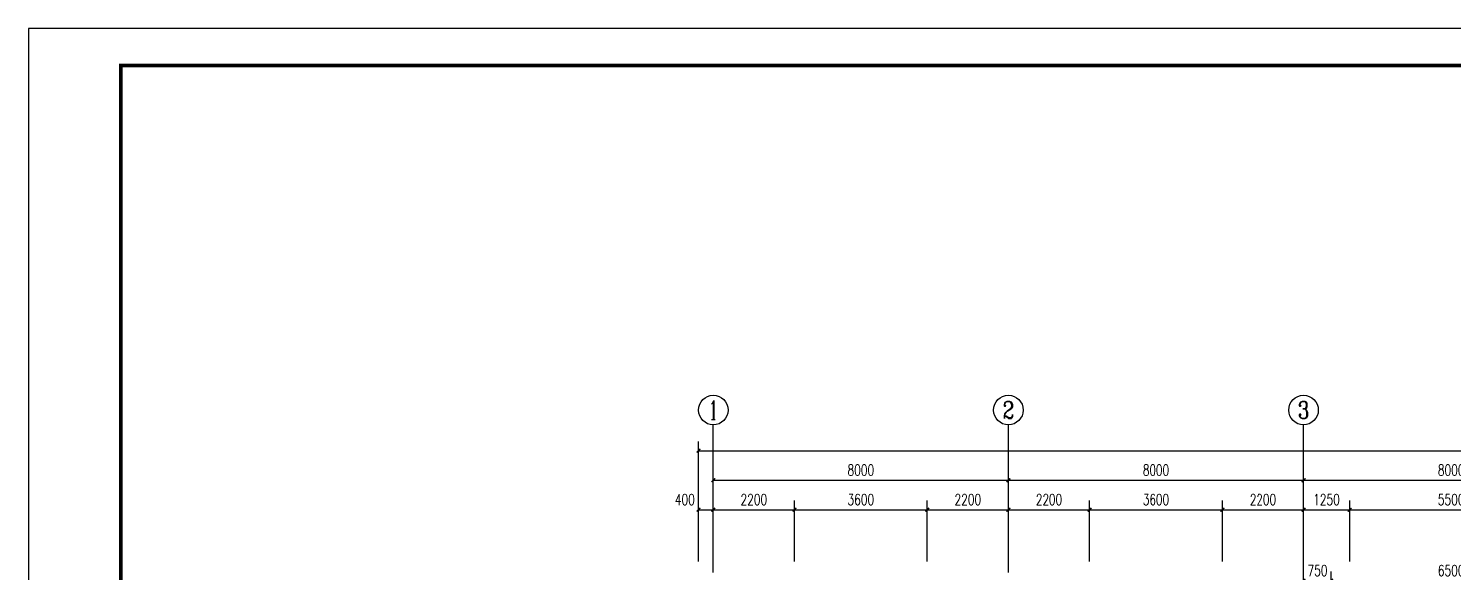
# Model space of a CAD drawing. Extents: x 4579863 to 4663963, y -547270 to -273670.
# Drawn here: x 4579863 to 4618488, y -371704 to -356967 of the extents above; entities that cross this region are included whole.
import ezdxf
from ezdxf.enums import TextEntityAlignment as Align

# ---------------------------------------------------------------- set-up
doc = ezdxf.new("R2010")
doc.units = 0
doc.header["$LTSCALE"] = 1000
doc.header["$MEASUREMENT"] = 0
doc.layers.get('0').update_dxf_attribs({"linetype": 'CONTINUOUS'})
doc.layers.get('Defpoints').update_dxf_attribs({"linetype": 'CONTINUOUS'})
for name, color, linetype in [('AXIS', 3, 'CONTINUOUS'), ('AXIS_TEXT', 7, 'CONTINUOUS'), ('PUB_DIM', 3, 'CONTINUOUS'), ('PUB_TITLE', 4, 'CONTINUOUS')]:
    doc.layers.add(name, color=color, linetype=linetype)
doc.styles.add('_TCH_AXIS', font='COMPLEX', dxfattribs={"bigfont": 'GBCBIG'})
doc.styles.add('_TCH_DIM_T3', font='SIMPLEX', dxfattribs={"width": 0.705882, "bigfont": 'GBCBIG'})
doc.styles.add('COMPLEX', font='COMPLEX')
doc.dimstyles.new('_TCH_ARCH&&100', dxfattribs={"dimtxt": 297.5, "dimasz": 100, "dimexe": 250, "dimexo": 300, "dimgap": 126.25, "dimtad": 1, "dimdec": 0, "dimzin": 0, "dimdsep": 46, "dimtxsty": '_TCH_DIM_T3', "dimblk": 'ARCHTICK', "dimcen": 0.09, "dimclrt": 7, "dimazin": 2, "dimtfac": 1, "dimtdec": 0, "dimtix": 1, "dimtmove": 2, "dimatfit": 3, "dimfxl": 0, "dimtolj": 1, "dimtzin": 0, "dimarcsym": 0})

# ---------------------------------------------------------------- blocks, each defined once
blk = doc.blocks.new('_ArchTick')
at = {"color": 0, "linetype": 'ByBlock', "const_width": 0.4}
blk.add_lwpolyline([(-0.5, -0.5), (0.5, 0.5)], dxfattribs=at)
blk = doc.blocks.new('*D29')
at = {"layer": 'Defpoints', "color": 0}
for p in [(4615174, -371926), (4614424, -372904), (4615174, -372904)]:
    blk.add_point(p, dxfattribs=at)
at = {"layer": 'PUB_DIM', "color": 0, "lineweight": -2}
for p, q in [((4614424, -371926), (4614324, -371926)), ((4614424, -372604), (4614424, -371676)), ((4614424, -371926), (4615174, -371926)), ((4615174, -372604), (4615174, -371676)), ((4615174, -371926), (4615274, -371926))]:
    blk.add_line(p, q, dxfattribs=at)
at = {"layer": 'PUB_DIM', "color": 0, "lineweight": -2, "xscale": 100, "yscale": 100, "zscale": 100}
blk.add_blockref('_ArchTick', (4614424, -371926), dxfattribs=at)
at = {"layer": 'PUB_DIM', "color": 0, "lineweight": -2, "xscale": 100, "yscale": 100, "zscale": 100, "rotation": 180}
blk.add_blockref('_ArchTick', (4615174, -371926), dxfattribs=at)
at = {"layer": 'PUB_DIM', "color": 7, "insert": (4614799, -371651), "char_height": 297.5, "attachment_point": 5, "style": '_TCH_DIM_T3'}
blk.add_mtext('\\A1;750', dxfattribs=at)
blk = doc.blocks.new('*D30')
at = {"layer": 'Defpoints', "color": 0}
for p in [(4621674, -371926), (4615174, -372904), (4621674, -372904)]:
    blk.add_point(p, dxfattribs=at)
at = {"layer": 'PUB_DIM', "color": 0, "lineweight": -2}
for p, q in [((4615174, -372604), (4615174, -371676)), ((4615174, -371926), (4621674, -371926)), ((4621674, -372604), (4621674, -371676))]:
    blk.add_line(p, q, dxfattribs=at)
at = {"layer": 'PUB_DIM', "color": 0, "lineweight": -2, "xscale": 100, "yscale": 100, "zscale": 100, "rotation": 180}
blk.add_blockref('_ArchTick', (4615174, -371926), dxfattribs=at)
at = {"layer": 'PUB_DIM', "color": 0, "lineweight": -2, "xscale": 100, "yscale": 100, "zscale": 100}
blk.add_blockref('_ArchTick', (4621674, -371926), dxfattribs=at)
at = {"layer": 'PUB_DIM', "color": 7, "insert": (4618424, -371651), "char_height": 297.5, "attachment_point": 5, "style": '_TCH_DIM_T3'}
blk.add_mtext('\\A1;6500', dxfattribs=at)
blk = doc.blocks.new('*D75')
at = {"layer": 'Defpoints', "color": 0}
for p in [(4598424, -370004), (4598024, -371704), (4598424, -371704)]:
    blk.add_point(p, dxfattribs=at)
at = {"layer": 'PUB_DIM', "color": 0, "lineweight": -2}
for p, q in [((4598024, -371404), (4598024, -369754)), ((4598024, -370004), (4598424, -370004)), ((4598424, -371404), (4598424, -369754))]:
    blk.add_line(p, q, dxfattribs=at)
at = {"layer": 'PUB_DIM', "color": 0, "lineweight": -2, "xscale": 100, "yscale": 100, "zscale": 100, "rotation": 180}
blk.add_blockref('_ArchTick', (4598024, -370004), dxfattribs=at)
at = {"layer": 'PUB_DIM', "color": 0, "lineweight": -2, "xscale": 100, "yscale": 100, "zscale": 100}
blk.add_blockref('_ArchTick', (4598424, -370004), dxfattribs=at)
at = {"layer": 'PUB_DIM', "color": 7, "insert": (4597654, -369729), "char_height": 297.5, "attachment_point": 5, "style": '_TCH_DIM_T3'}
blk.add_mtext('\\A1;400', dxfattribs=at)
blk = doc.blocks.new('*D76')
at = {"layer": 'Defpoints', "color": 0}
for p in [(4600624, -370004), (4598424, -371704), (4600624, -371704)]:
    blk.add_point(p, dxfattribs=at)
at = {"layer": 'PUB_DIM', "color": 0, "lineweight": -2}
for p, q in [((4598424, -371404), (4598424, -369754)), ((4598424, -370004), (4600624, -370004)), ((4600624, -371404), (4600624, -369754))]:
    blk.add_line(p, q, dxfattribs=at)
at = {"layer": 'PUB_DIM', "color": 0, "lineweight": -2, "xscale": 100, "yscale": 100, "zscale": 100, "rotation": 180}
blk.add_blockref('_ArchTick', (4598424, -370004), dxfattribs=at)
at = {"layer": 'PUB_DIM', "color": 0, "lineweight": -2, "xscale": 100, "yscale": 100, "zscale": 100}
blk.add_blockref('_ArchTick', (4600624, -370004), dxfattribs=at)
at = {"layer": 'PUB_DIM', "color": 7, "insert": (4599524, -369729), "char_height": 297.5, "attachment_point": 5, "style": '_TCH_DIM_T3'}
blk.add_mtext('\\A1;2200', dxfattribs=at)
blk = doc.blocks.new('*D77')
at = {"layer": 'Defpoints', "color": 0}
for p in [(4604224, -370004), (4600624, -371704), (4604224, -371704)]:
    blk.add_point(p, dxfattribs=at)
at = {"layer": 'PUB_DIM', "color": 0, "lineweight": -2}
for p, q in [((4600624, -371404), (4600624, -369754)), ((4600624, -370004), (4604224, -370004)), ((4604224, -371404), (4604224, -369754))]:
    blk.add_line(p, q, dxfattribs=at)
at = {"layer": 'PUB_DIM', "color": 0, "lineweight": -2, "xscale": 100, "yscale": 100, "zscale": 100, "rotation": 180}
blk.add_blockref('_ArchTick', (4600624, -370004), dxfattribs=at)
at = {"layer": 'PUB_DIM', "color": 0, "lineweight": -2, "xscale": 100, "yscale": 100, "zscale": 100}
blk.add_blockref('_ArchTick', (4604224, -370004), dxfattribs=at)
at = {"layer": 'PUB_DIM', "color": 7, "insert": (4602424, -369729), "char_height": 297.5, "attachment_point": 5, "style": '_TCH_DIM_T3'}
blk.add_mtext('\\A1;3600', dxfattribs=at)
blk = doc.blocks.new('*D78')
at = {"layer": 'Defpoints', "color": 0}
for p in [(4606424, -370004), (4604224, -371704), (4606424, -371704)]:
    blk.add_point(p, dxfattribs=at)
at = {"layer": 'PUB_DIM', "color": 0, "lineweight": -2}
for p, q in [((4604224, -371404), (4604224, -369754)), ((4604224, -370004), (4606424, -370004)), ((4606424, -371404), (4606424, -369754))]:
    blk.add_line(p, q, dxfattribs=at)
at = {"layer": 'PUB_DIM', "color": 0, "lineweight": -2, "xscale": 100, "yscale": 100, "zscale": 100, "rotation": 180}
blk.add_blockref('_ArchTick', (4604224, -370004), dxfattribs=at)
at = {"layer": 'PUB_DIM', "color": 0, "lineweight": -2, "xscale": 100, "yscale": 100, "zscale": 100}
blk.add_blockref('_ArchTick', (4606424, -370004), dxfattribs=at)
at = {"layer": 'PUB_DIM', "color": 7, "insert": (4605324, -369729), "char_height": 297.5, "attachment_point": 5, "style": '_TCH_DIM_T3'}
blk.add_mtext('\\A1;2200', dxfattribs=at)
blk = doc.blocks.new('*D79')
at = {"layer": 'Defpoints', "color": 0}
for p in [(4608624, -370004), (4606424, -371704), (4608624, -371704)]:
    blk.add_point(p, dxfattribs=at)
at = {"layer": 'PUB_DIM', "color": 0, "lineweight": -2}
for p, q in [((4606424, -371404), (4606424, -369754)), ((4606424, -370004), (4608624, -370004)), ((4608624, -371404), (4608624, -369754))]:
    blk.add_line(p, q, dxfattribs=at)
at = {"layer": 'PUB_DIM', "color": 0, "lineweight": -2, "xscale": 100, "yscale": 100, "zscale": 100, "rotation": 180}
blk.add_blockref('_ArchTick', (4606424, -370004), dxfattribs=at)
at = {"layer": 'PUB_DIM', "color": 0, "lineweight": -2, "xscale": 100, "yscale": 100, "zscale": 100}
blk.add_blockref('_ArchTick', (4608624, -370004), dxfattribs=at)
at = {"layer": 'PUB_DIM', "color": 7, "insert": (4607524, -369729), "char_height": 297.5, "attachment_point": 5, "style": '_TCH_DIM_T3'}
blk.add_mtext('\\A1;2200', dxfattribs=at)
blk = doc.blocks.new('*D80')
at = {"layer": 'Defpoints', "color": 0}
for p in [(4612224, -370004), (4608624, -371704), (4612224, -371704)]:
    blk.add_point(p, dxfattribs=at)
at = {"layer": 'PUB_DIM', "color": 0, "lineweight": -2}
for p, q in [((4608624, -371404), (4608624, -369754)), ((4608624, -370004), (4612224, -370004)), ((4612224, -371404), (4612224, -369754))]:
    blk.add_line(p, q, dxfattribs=at)
at = {"layer": 'PUB_DIM', "color": 0, "lineweight": -2, "xscale": 100, "yscale": 100, "zscale": 100, "rotation": 180}
blk.add_blockref('_ArchTick', (4608624, -370004), dxfattribs=at)
at = {"layer": 'PUB_DIM', "color": 0, "lineweight": -2, "xscale": 100, "yscale": 100, "zscale": 100}
blk.add_blockref('_ArchTick', (4612224, -370004), dxfattribs=at)
at = {"layer": 'PUB_DIM', "color": 7, "insert": (4610424, -369729), "char_height": 297.5, "attachment_point": 5, "style": '_TCH_DIM_T3'}
blk.add_mtext('\\A1;3600', dxfattribs=at)
blk = doc.blocks.new('*D81')
at = {"layer": 'Defpoints', "color": 0}
for p in [(4614424, -370004), (4612224, -371704), (4614424, -371704)]:
    blk.add_point(p, dxfattribs=at)
at = {"layer": 'PUB_DIM', "color": 0, "lineweight": -2}
for p, q in [((4612224, -371404), (4612224, -369754)), ((4612224, -370004), (4614424, -370004)), ((4614424, -371404), (4614424, -369754))]:
    blk.add_line(p, q, dxfattribs=at)
at = {"layer": 'PUB_DIM', "color": 0, "lineweight": -2, "xscale": 100, "yscale": 100, "zscale": 100, "rotation": 180}
blk.add_blockref('_ArchTick', (4612224, -370004), dxfattribs=at)
at = {"layer": 'PUB_DIM', "color": 0, "lineweight": -2, "xscale": 100, "yscale": 100, "zscale": 100}
blk.add_blockref('_ArchTick', (4614424, -370004), dxfattribs=at)
at = {"layer": 'PUB_DIM', "color": 7, "insert": (4613324, -369729), "char_height": 297.5, "attachment_point": 5, "style": '_TCH_DIM_T3'}
blk.add_mtext('\\A1;2200', dxfattribs=at)
blk = doc.blocks.new('*D82')
at = {"layer": 'Defpoints', "color": 0}
for p in [(4615674, -370004), (4614424, -371704), (4615674, -371704)]:
    blk.add_point(p, dxfattribs=at)
at = {"layer": 'PUB_DIM', "color": 0, "lineweight": -2}
for p, q in [((4614424, -371404), (4614424, -369754)), ((4614424, -370004), (4615674, -370004)), ((4615674, -371404), (4615674, -369754))]:
    blk.add_line(p, q, dxfattribs=at)
at = {"layer": 'PUB_DIM', "color": 0, "lineweight": -2, "xscale": 100, "yscale": 100, "zscale": 100, "rotation": 180}
blk.add_blockref('_ArchTick', (4614424, -370004), dxfattribs=at)
at = {"layer": 'PUB_DIM', "color": 0, "lineweight": -2, "xscale": 100, "yscale": 100, "zscale": 100}
blk.add_blockref('_ArchTick', (4615674, -370004), dxfattribs=at)
at = {"layer": 'PUB_DIM', "color": 7, "insert": (4615049, -369729), "char_height": 297.5, "attachment_point": 5, "style": '_TCH_DIM_T3'}
blk.add_mtext('\\A1;1250', dxfattribs=at)
blk = doc.blocks.new('*D83')
at = {"layer": 'Defpoints', "color": 0}
for p in [(4621174, -370004), (4615674, -371704), (4621174, -371704)]:
    blk.add_point(p, dxfattribs=at)
at = {"layer": 'PUB_DIM', "color": 0, "lineweight": -2}
for p, q in [((4615674, -371404), (4615674, -369754)), ((4615674, -370004), (4621174, -370004)), ((4621174, -371404), (4621174, -369754))]:
    blk.add_line(p, q, dxfattribs=at)
at = {"layer": 'PUB_DIM', "color": 0, "lineweight": -2, "xscale": 100, "yscale": 100, "zscale": 100, "rotation": 180}
blk.add_blockref('_ArchTick', (4615674, -370004), dxfattribs=at)
at = {"layer": 'PUB_DIM', "color": 0, "lineweight": -2, "xscale": 100, "yscale": 100, "zscale": 100}
blk.add_blockref('_ArchTick', (4621174, -370004), dxfattribs=at)
at = {"layer": 'PUB_DIM', "color": 7, "insert": (4618424, -369729), "char_height": 297.5, "attachment_point": 5, "style": '_TCH_DIM_T3'}
blk.add_mtext('\\A1;5500', dxfattribs=at)
blk = doc.blocks.new('*D103')
at = {"layer": 'AXIS', "color": 0, "lineweight": -2}
for p, q in [((4598424, -371404), (4598424, -368954)), ((4598424, -369204), (4606424, -369204)), ((4606424, -371404), (4606424, -368954))]:
    blk.add_line(p, q, dxfattribs=at)
at = {"layer": 'Defpoints', "color": 0}
for p in [(4606424, -369204), (4598424, -371704), (4606424, -371704)]:
    blk.add_point(p, dxfattribs=at)
at = {"layer": 'AXIS', "color": 0, "lineweight": -2, "xscale": 100, "yscale": 100, "zscale": 100, "rotation": 180}
blk.add_blockref('_ArchTick', (4598424, -369204), dxfattribs=at)
at = {"layer": 'AXIS', "color": 0, "lineweight": -2, "xscale": 100, "yscale": 100, "zscale": 100}
blk.add_blockref('_ArchTick', (4606424, -369204), dxfattribs=at)
at = {"layer": 'AXIS', "color": 7, "insert": (4602424, -368929), "char_height": 297.5, "attachment_point": 5, "style": '_TCH_DIM_T3'}
blk.add_mtext('\\A1;8000', dxfattribs=at)
blk = doc.blocks.new('*D104')
at = {"layer": 'AXIS', "color": 0, "lineweight": -2}
for p, q in [((4606424, -371404), (4606424, -368954)), ((4606424, -369204), (4614424, -369204)), ((4614424, -371404), (4614424, -368954))]:
    blk.add_line(p, q, dxfattribs=at)
at = {"layer": 'Defpoints', "color": 0}
for p in [(4614424, -369204), (4606424, -371704), (4614424, -371704)]:
    blk.add_point(p, dxfattribs=at)
at = {"layer": 'AXIS', "color": 0, "lineweight": -2, "xscale": 100, "yscale": 100, "zscale": 100, "rotation": 180}
blk.add_blockref('_ArchTick', (4606424, -369204), dxfattribs=at)
at = {"layer": 'AXIS', "color": 0, "lineweight": -2, "xscale": 100, "yscale": 100, "zscale": 100}
blk.add_blockref('_ArchTick', (4614424, -369204), dxfattribs=at)
at = {"layer": 'AXIS', "color": 7, "insert": (4610424, -368929), "char_height": 297.5, "attachment_point": 5, "style": '_TCH_DIM_T3'}
blk.add_mtext('\\A1;8000', dxfattribs=at)
blk = doc.blocks.new('*D105')
at = {"layer": 'AXIS', "color": 0, "lineweight": -2}
for p, q in [((4614424, -371404), (4614424, -368954)), ((4614424, -369204), (4622424, -369204)), ((4622424, -371404), (4622424, -368954))]:
    blk.add_line(p, q, dxfattribs=at)
at = {"layer": 'Defpoints', "color": 0}
for p in [(4622424, -369204), (4614424, -371704), (4622424, -371704)]:
    blk.add_point(p, dxfattribs=at)
at = {"layer": 'AXIS', "color": 0, "lineweight": -2, "xscale": 100, "yscale": 100, "zscale": 100, "rotation": 180}
blk.add_blockref('_ArchTick', (4614424, -369204), dxfattribs=at)
at = {"layer": 'AXIS', "color": 0, "lineweight": -2, "xscale": 100, "yscale": 100, "zscale": 100}
blk.add_blockref('_ArchTick', (4622424, -369204), dxfattribs=at)
at = {"layer": 'AXIS', "color": 7, "insert": (4618424, -368929), "char_height": 297.5, "attachment_point": 5, "style": '_TCH_DIM_T3'}
blk.add_mtext('\\A1;8000', dxfattribs=at)
blk = doc.blocks.new('*D109')
at = {"layer": 'AXIS', "color": 0, "lineweight": -2}
for p, q in [((4598024, -371404), (4598024, -368154)), ((4598024, -368404), (4646824, -368404)), ((4646824, -371404), (4646824, -368154))]:
    blk.add_line(p, q, dxfattribs=at)
at = {"layer": 'Defpoints', "color": 0}
for p in [(4646824, -368404), (4598024, -371704), (4646824, -371704)]:
    blk.add_point(p, dxfattribs=at)
at = {"layer": 'AXIS', "color": 0, "lineweight": -2, "xscale": 100, "yscale": 100, "zscale": 100, "rotation": 180}
blk.add_blockref('_ArchTick', (4598024, -368404), dxfattribs=at)
at = {"layer": 'AXIS', "color": 0, "lineweight": -2, "xscale": 100, "yscale": 100, "zscale": 100}
blk.add_blockref('_ArchTick', (4646824, -368404), dxfattribs=at)
at = {"layer": 'AXIS', "color": 7, "insert": (4622424, -368129), "char_height": 297.5, "attachment_point": 5, "style": '_TCH_DIM_T3'}
blk.add_mtext('\\A1;48800', dxfattribs=at)
blk = doc.blocks.new('_AXISO')
blk.add_circle((0, 0), 0.5)
at = {"layer": 'AXIS_TEXT', "style": 'COMPLEX', "width": 1.041667}
blk.add_attdef('A', text='', height=0.56, dxfattribs=at).set_placement((-0.25, -0.28), (0.25, -0.28), align=Align.FIT)

msp = doc.modelspace()

# ---------------------------------------------------------------- linework, layer by layer
at = {"layer": 'AXIS', "color": 0}
for p, q in [((4598423.7, -371703.8), (4598423.7, -367703.8)), ((4606423.7, -371703.8), (4606423.7, -367703.8)), ((4614423.7, -371703.8), (4614423.7, -367703.8))]:
    msp.add_line(p, q, dxfattribs=at)
at = {"layer": 'PUB_TITLE', "color": 4}
msp.add_lwpolyline([(4579862.8, -416367.5), (4663962.8, -416367.5), (4663962.8, -356967.5), (4579862.8, -356967.5)], close=True, dxfattribs=at)
at = {"layer": 'PUB_TITLE', "color": 4, "const_width": 100}
msp.add_lwpolyline([(4582362.8, -415367.5), (4662962.8, -415367.5), (4662962.8, -357967.5), (4582362.8, -357967.5)], close=True, dxfattribs=at)

# ---------------------------------------------------------------- block references
at = {"layer": 'AXIS', "color": 0}
ref = msp.add_blockref('_AXISO', (4598423.7, -367303.8), dxfattribs=dict(at, xscale=800, yscale=800, zscale=800))
ref.add_attrib('A', '1', dxfattribs={"layer": 'AXIS_TEXT', "color": 0, "height": 514.7, "style": '_TCH_AXIS'}).set_placement((4598313.4, -367561.1), (4598533.9, -367561.1), align=Align.FIT)
ref = msp.add_blockref('_AXISO', (4606423.7, -367303.8), dxfattribs=dict(at, xscale=800, yscale=800, zscale=800))
ref.add_attrib('A', '2', dxfattribs={"layer": 'AXIS_TEXT', "color": 0, "height": 465.9, "style": '_TCH_AXIS'}).set_placement((4606268.3, -367536.7), (4606579, -367536.7), align=Align.FIT)
ref = msp.add_blockref('_AXISO', (4614423.7, -367303.8), dxfattribs=dict(at, xscale=800, yscale=800, zscale=800))
ref.add_attrib('A', '3', dxfattribs={"layer": 'AXIS_TEXT', "color": 0, "height": 465.9, "style": '_TCH_AXIS'}).set_placement((4614268.3, -367536.7), (4614579, -367536.7), align=Align.FIT)

# ---------------------------------------------------------------- dimensions: what is measured, and where the dimension line sits
for p1, p2, distance, picture, middle in [((4598023.7, -371703.8), (4646823.7, -371703.8), 3300, '*D109', (4622423.7, -368128.8)), ((4598423.7, -371703.8), (4606423.7, -371703.8), 2500, '*D103', (4602423.7, -368928.8)), ((4606423.7, -371703.8), (4614423.7, -371703.8), 2500, '*D104', (4610423.7, -368928.8)), ((4614423.7, -371703.8), (4622423.7, -371703.8), 2500, '*D105', (4618423.7, -368928.8))]:
    dim = msp.add_aligned_dim(p1=p1, p2=p2, distance=distance, dimstyle='_TCH_ARCH&&100', dxfattribs=at)
    dim.commit()
    dim.dimension.update_dxf_attribs({"geometry": picture, "text_midpoint": middle})
at = {"layer": 'PUB_DIM', "color": 0}
dim = msp.add_linear_dim(base=(4598423.7, -370003.8), p1=(4598023.7, -371703.8), p2=(4598423.7, -371703.8), angle=360, dimstyle='_TCH_ARCH&&100', dxfattribs=at)
dim.commit()
dim.dimension.update_dxf_attribs({"geometry": '*D75', "text_midpoint": (4597653.7, -369728.8), "dimtype": 161})
for p1, p2, distance, picture, middle in [((4598423.7, -371703.8), (4600623.7, -371703.8), 1700, '*D76', (4599523.7, -369728.8)), ((4600623.7, -371703.8), (4604223.7, -371703.8), 1700, '*D77', (4602423.7, -369728.8)), ((4604223.7, -371703.8), (4606423.7, -371703.8), 1700, '*D78', (4605323.7, -369728.8)), ((4606423.7, -371703.8), (4608623.7, -371703.8), 1700, '*D79', (4607523.7, -369728.8)), ((4608623.7, -371703.8), (4612223.7, -371703.8), 1700, '*D80', (4610423.7, -369728.8)), ((4612223.7, -371703.8), (4614423.7, -371703.8), 1700, '*D81', (4613323.7, -369728.8)), ((4614423.7, -371703.8), (4615673.7, -371703.8), 1700, '*D82', (4615048.7, -369728.8)), ((4615673.7, -371703.8), (4621173.7, -371703.8), 1700, '*D83', (4618423.7, -369728.8)), ((4614423.7, -372903.8), (4615173.7, -372903.8), 977.7, '*D29', (4614798.7, -371651)), ((4615173.7, -372903.8), (4621673.7, -372903.8), 977.7, '*D30', (4618423.7, -371651))]:
    dim = msp.add_aligned_dim(p1=p1, p2=p2, distance=distance, dimstyle='_TCH_ARCH&&100', dxfattribs=at)
    dim.commit()
    dim.dimension.update_dxf_attribs({"geometry": picture, "text_midpoint": middle})

doc.saveas('drawing.dxf')
